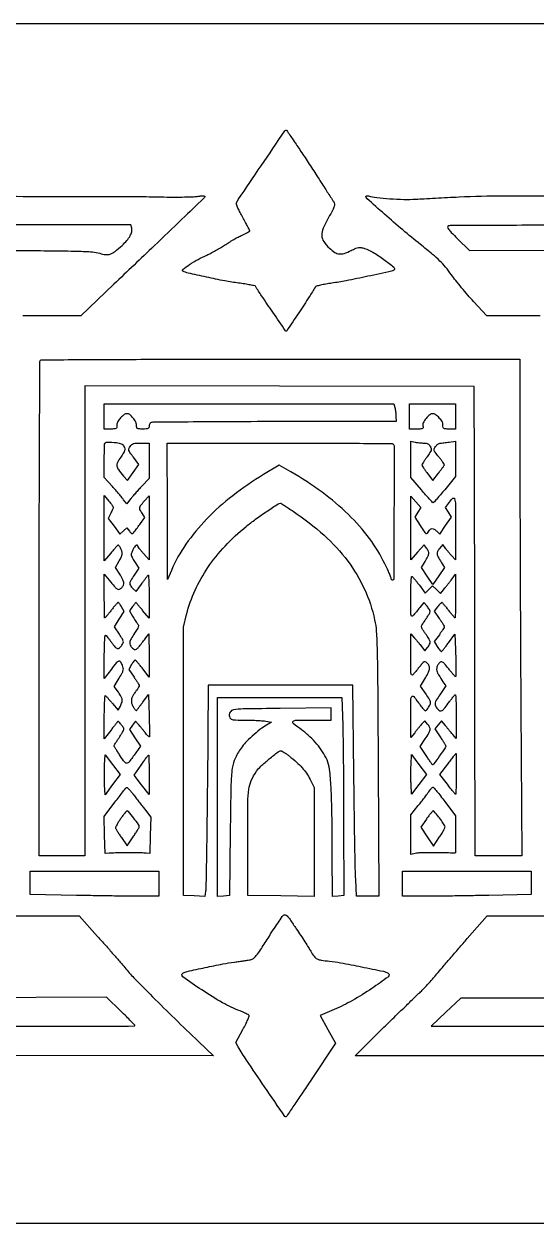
# Model space of a CAD drawing. Header units: millimetres. Extents: x 7 to 202, y 10 to 284.
# Drawn here: x 153.8 to 170.88, y 168 to 208 of the extents above; entities that cross this region are included whole.
import ezdxf

# ---------------------------------------------------------------- set-up
doc = ezdxf.new("R2010")
doc.units = ezdxf.units.MM
doc.layers.add('CUT', color=1, linetype='Continuous')
doc.layers.add('ENGRAVE', color=7, linetype='Continuous')

msp = doc.modelspace()

# ---------------------------------------------------------------- linework, layer by layer
at = {"layer": 'CUT'}
msp.add_lwpolyline([(127.5, 168), (197.5, 168), (197.5, 208), (127.5, 208)], close=True, dxfattribs=at)
at = {"layer": 'ENGRAVE', "extrusion": (0, 0, -1)}
for points in [[(-151.122, 174.56, -0.000277), (-154.455, 174.566, -0.000004), (-157.478, 174.573, -0.198289), (-157.497, 174.581, -0.405004), (-157.497, 174.596, -0.001449), (-157.368, 174.732, -0.006012), (-157.216, 174.888, -0.003605), (-157.032, 175.07), (-156.55, 175.54), (-151.842, 175.509, 0.000503)], [(-174.225, 201.293, -0.000497), (-170.96, 201.285, -0.000027), (-168.017, 201.274, -0.093565), (-167.948, 201.261, -0.367478), (-167.928, 201.224, -0.105302), (-167.957, 201.16, -0.033619), (-168.051, 201.048, -0.004816), (-168.261, 200.836), (-168.656, 200.443), (-171.283, 200.449, 0.001196)], [(-171.013, 198.267), (-169.236, 198.267), (-168.796, 198.741, 0.008346), (-168.606, 198.954, 0.005735), (-168.397, 199.201, 0.005783), (-168.201, 199.443, 0.011702), (-168.053, 199.64, -0.017976), (-167.861, 199.889, -0.026257), (-167.673, 200.092, -0.019271), (-167.426, 200.315, -0.005315), (-167.02, 200.647, 0.006651), (-166.434, 201.128, 0.005616), (-165.826, 201.653, 0.001272), (-165.241, 202.172, 0.211833), (-165.207, 202.248, 0.24094), (-165.213, 202.261, 0.111672), (-165.231, 202.268, 0.072944), (-165.257, 202.27, 0.041872), (-165.288, 202.264, -0.039688), (-165.565, 202.21, -0.011304), (-166.002, 202.17, -0.011816), (-166.469, 202.15, -0.018814), (-166.869, 202.157, 0.00065), (-167.143, 202.172, 0.000254), (-167.521, 202.192, 0.000252), (-167.93, 202.213, 0.000314), (-168.31, 202.232, 0.012196), (-169.799, 202.269, 0.000224), (-177.673, 202.27, 0.000227)], [(-150.851, 202.254, 0.000291), (-154.45, 202.249, 0.00015), (-157.503, 202.242, 0.004734), (-158.253, 202.233, -0.003898), (-158.675, 202.227, -0.004585), (-159.075, 202.228, -0.004042), (-159.413, 202.235, -0.028288), (-159.577, 202.249, 0.011205), (-159.691, 202.263, 0.029274), (-159.773, 202.266, 0.044139), (-159.825, 202.26, 0.464425), (-159.834, 202.244, 0.109852), (-159.796, 202.188, 0.000249), (-159.07, 201.487, 0.001349), (-158.144, 200.599, 0.000463), (-156.798, 199.317), (-155.692, 198.267), (-153.765, 198.267)], [(-152.735, 200.447, 0.00055), (-154.726, 200.436, 0.00507), (-155.589, 200.421, 0.00985), (-156.083, 200.398, 0.064976), (-156.325, 200.35, -0.054145), (-156.521, 200.307, -0.112632), (-156.676, 200.324, -0.082053), (-156.838, 200.413, -0.019545), (-157.072, 200.613, -0.026926), (-157.234, 200.78, -0.052502), (-157.341, 200.931, -0.069432), (-157.394, 201.067, -0.119872), (-157.393, 201.188), (-157.365, 201.3), (-147.064, 201.3)], [(-152.435, 178.247), (-154.035, 178.247), (-155.636, 178.247), (-156.257, 177.558, 0.002015), (-156.515, 177.269, 0.001847), (-156.779, 176.969, 0.001845), (-157.013, 176.7, 0.006065), (-157.164, 176.52, -0.020806), (-157.468, 176.18, -0.003423), (-158.086, 175.551, -0.003739), (-158.828, 174.818, -0.003205), (-159.619, 174.057), (-160.121, 173.58), (-148.279, 173.583)], [(-176.703, 173.581), (-164.843, 173.58), (-165.807, 174.529, 0.000895), (-166.192, 174.908, 0.001097), (-166.554, 175.26, 0.000911), (-166.859, 175.555, 0.007882), (-166.997, 175.684, -0.016931), (-167.108, 175.791, -0.005964), (-167.26, 175.952, -0.005913), (-167.423, 176.133, -0.006902), (-167.574, 176.309, 0.002913), (-167.753, 176.522, 0.000993), (-168.014, 176.829, 0.000988), (-168.305, 177.166, 0.001139), (-168.583, 177.487), (-169.243, 178.244), (-170.807, 178.244), (-172.37, 178.245)], [(-173.205, 175.5), (-168.371, 175.496), (-167.874, 175.03), (-167.377, 174.564), (-173.7, 174.562, 0.000142)]]:
    msp.add_lwpolyline(points, format="xyb", dxfattribs=at)
for points in [[(-163.317, 203.321, 0.000075), (-163.608, 202.873, 0.000109), (-163.863, 202.478, 0.000052), (-164.081, 202.142, 0.001993), (-164.13, 202.067, 0.110404), (-164.156, 201.993, 0.111534), (-164.149, 201.914, 0.044957), (-164.099, 201.798, 0.005015), (-163.958, 201.545, -0.02769), (-163.779, 201.185, -0.109249), (-163.733, 200.943, -0.142039), (-163.798, 200.74, -0.059725), (-163.988, 200.52, -0.041449), (-164.168, 200.382, -0.117869), (-164.316, 200.33, -0.10833), (-164.479, 200.348, -0.032039), (-164.713, 200.445, 0.012772), (-164.866, 200.516, 0.063638), (-164.958, 200.541, 0.081698), (-165.041, 200.54, 0.028936), (-165.159, 200.513, 0.063167), (-165.44, 200.388, 0.022909), (-165.803, 200.145, 0.01479), (-166.135, 199.885, 0.449274), (-166.138, 199.791, 0.137591), (-166.062, 199.751, 0.000801), (-165.272, 199.582, 0.003646), (-164.541, 199.433, 0.01293), (-164.069, 199.353, -0.008249), (-163.868, 199.321, -0.012318), (-163.693, 199.286, -0.007349), (-163.55, 199.251, -0.19606), (-163.519, 199.228, 0.008327), (-163.315, 198.901, 0.00199), (-162.964, 198.366, 0.000161), (-162.566, 197.765, 0.250936), (-162.545, 197.753, 0.247833), (-162.523, 197.765, 0.000142), (-162.1, 198.382, 0.00181), (-161.727, 198.929, 0.008573), (-161.52, 199.248, -0.203859), (-161.495, 199.265, -0.004208), (-161.345, 199.295, -0.009147), (-161.166, 199.326, -0.005941), (-160.959, 199.356, 0.014694), (-160.501, 199.429, 0.006032), (-159.885, 199.554, 0.003254), (-159.273, 199.69, 0.071301), (-159.102, 199.756, 0.538013), (-159.098, 199.813, 0.016722), (-159.322, 199.974, 0.022011), (-159.606, 200.147, 0.02229), (-159.903, 200.293, -0.016443), (-160.03, 200.353, -0.007941), (-160.189, 200.439, -0.007865), (-160.352, 200.534, -0.011192), (-160.493, 200.623, 0.009846), (-160.634, 200.713, 0.007074), (-160.794, 200.807, 0.007147), (-160.949, 200.893, 0.015278), (-161.072, 200.954, -0.006793), (-161.172, 201.001, -0.010744), (-161.257, 201.045, -0.004947), (-161.326, 201.084, -0.26911), (-161.333, 201.096, -0.12021), (-161.329, 201.113, -0.000922), (-161.264, 201.238, -0.003343), (-161.188, 201.38, -0.002132), (-161.098, 201.545, 0.007858), (-161.01, 201.712, 0.011782), (-160.938, 201.861, 0.006798), (-160.883, 201.986, 0.195876), (-160.883, 202.021, 0.054844), (-160.948, 202.144, 0.000293), (-161.711, 203.271, 0.000105), (-162.498, 204.431, 0.168089), (-162.537, 204.461, 0.330503), (-162.558, 204.453, 0.0006), (-162.78, 204.13, 0.003792), (-163.028, 203.761, 0.002298)], [(-170.34, 193.472, -0.000651), (-170.342, 191.843, -0.000275), (-170.349, 189.657, -0.000273), (-170.359, 187.323, -0.000356), (-170.371, 185.188), (-170.402, 180.253), (-169.624, 180.253), (-168.847, 180.253), (-168.84, 185.305, -0.000081), (-168.837, 187.443, -0.00007), (-168.833, 189.688, -0.00007), (-168.829, 191.725, -0.000204), (-168.826, 193.133), (-168.817, 195.91), (-162.322, 195.922), (-155.827, 195.934), (-155.827, 188.093), (-155.827, 180.253), (-155.068, 180.253), (-154.31, 180.253), (-154.31, 188.502, 0.000373), (-154.313, 192.128, 0.001036), (-154.322, 194.676, 0.000075), (-154.334, 196.739, 0.237107), (-154.357, 196.784, 0.158595), (-154.399, 196.798, 0.00003), (-156.73, 196.809, 0.000666), (-159.313, 196.817, 0.000403), (-162.372, 196.819), (-170.34, 196.82)], [(-166.169, 195.202, 0.020901), (-166.182, 195.142, 0.009971), (-166.193, 195.065, 0.009865), (-166.201, 194.983, 0.013832), (-166.205, 194.91), (-166.21, 194.743), (-162.157, 194.735, -0.000576), (-160.598, 194.73, -0.000938), (-159.275, 194.722, -0.0001), (-158.093, 194.712, -0.089706), (-158.039, 194.701, -0.110633), (-158.014, 194.685, -0.066207), (-157.993, 194.656, -0.061269), (-157.978, 194.62, -0.063694), (-157.973, 194.581, 0.098848), (-157.963, 194.532, 0.190415), (-157.936, 194.504, 0.092417), (-157.88, 194.49, 0.013854), (-157.763, 194.487, 0.012422), (-157.635, 194.49, 0.123107), (-157.584, 194.505, 0.212814), (-157.56, 194.54, 0.048138), (-157.553, 194.612, -0.123443), (-157.526, 194.721, -0.04528), (-157.438, 194.855, -0.04432), (-157.331, 194.967, -0.182318), (-157.245, 195, -0.1564), (-157.143, 194.967, -0.052541), (-157.025, 194.863, -0.052521), (-156.93, 194.734, -0.133373), (-156.9, 194.623, 0.039218), (-156.894, 194.542, 0.213091), (-156.87, 194.506, 0.132098), (-156.821, 194.49, 0.012213), (-156.69, 194.487), (-156.48, 194.487), (-156.48, 194.907), (-156.48, 195.327), (-161.309, 195.327), (-166.138, 195.327)], [(-168.193, 194.907), (-168.193, 194.487), (-167.983, 194.487, 0.012213), (-167.853, 194.49, 0.132098), (-167.803, 194.506, 0.213091), (-167.78, 194.542, 0.039218), (-167.773, 194.623, -0.13336), (-167.743, 194.734, -0.05238), (-167.648, 194.863, -0.052391), (-167.53, 194.967, -0.15671), (-167.429, 195, -0.182762), (-167.332, 194.963, -0.043987), (-167.212, 194.837, -0.043854), (-167.116, 194.692, -0.190342), (-167.104, 194.591, 0.070357), (-167.11, 194.532, 0.278743), (-167.092, 194.502, 0.106941), (-167.039, 194.489, 0.008024), (-166.892, 194.487), (-166.653, 194.487), (-166.653, 194.907), (-166.653, 195.327), (-167.423, 195.327), (-168.193, 195.327)], [(-156.882, 194.033, 0.028373), (-156.978, 194.019, 0.068503), (-157.045, 193.995, 0.085063), (-157.095, 193.957, 0.065513), (-157.134, 193.902, 0.069554), (-157.161, 193.83, 0.128266), (-157.158, 193.768, 0.068753), (-157.122, 193.691, 0.009882), (-157.026, 193.547, -0.031645), (-156.917, 193.369, -0.161416), (-156.898, 193.256, -0.122138), (-156.948, 193.137, -0.014969), (-157.125, 192.915), (-157.25, 192.767), (-157.443, 193.037), (-157.636, 193.306), (-157.451, 193.549, 0.007659), (-157.336, 193.703, 0.080633), (-157.302, 193.773, 0.163711), (-157.303, 193.831, 0.057555), (-157.341, 193.906, 0.06268), (-157.393, 193.967, 0.107344), (-157.45, 194, 0.065809), (-157.536, 194.016, 0.012443), (-157.694, 194.02), (-157.973, 194.02), (-157.973, 193.429), (-157.973, 192.838), (-157.727, 192.578, -0.00494), (-157.624, 192.466, -0.004194), (-157.517, 192.346, -0.004229), (-157.421, 192.235, -0.011861), (-157.356, 192.155), (-157.232, 191.994), (-157.124, 192.131, -0.008266), (-157.066, 192.203, -0.002194), (-156.97, 192.317, -0.002225), (-156.859, 192.445, -0.002288), (-156.748, 192.571), (-156.48, 192.873), (-156.48, 193.47, 0.003227), (-156.483, 193.932, 0.152893), (-156.512, 194.019, 0.255681), (-156.583, 194.054, 0.010246)], [(-166.109, 193.989, 0.199578), (-166.147, 193.896, 0.000216), (-166.14, 191.698, 0.000153), (-166.132, 189.485, 0.413031), (-166.093, 189.447, 0.119634), (-166.076, 189.451, 0.100681), (-166.06, 189.463, 0.092069), (-166.05, 189.481, 0.081658), (-166.047, 189.503, -0.09775), (-166.039, 189.54, -0.004044), (-165.986, 189.668, -0.006887), (-165.919, 189.818, -0.004821), (-165.839, 189.985, -0.047456), (-165.323, 190.832, -0.038419), (-164.621, 191.634, -0.035356), (-163.743, 192.379, -0.027915), (-162.698, 193.06), (-162.313, 193.282), (-161.788, 192.967, -0.030041), (-160.761, 192.264, -0.036053), (-159.89, 191.481, -0.038931), (-159.2, 190.642, -0.050419), (-158.715, 189.773), (-158.583, 189.47), (-158.582, 191.745), (-158.58, 194.02), (-162.329, 194.02, 0.000777), (-163.769, 194.018, 0.00128), (-164.986, 194.011, 0.000094), (-166.078, 194.002, 0.196677)], [(-168.193, 193.49), (-168.193, 192.901), (-167.832, 192.461, 0.00428), (-167.691, 192.293, 0.006911), (-167.568, 192.153, 0.002089), (-167.46, 192.034, 0.279886), (-167.442, 192.029, 0.142696), (-167.424, 192.04, 0.001298), (-167.318, 192.157, 0.004294), (-167.196, 192.294, 0.002745), (-167.057, 192.454), (-166.7, 192.872), (-166.7, 193.475), (-166.7, 194.078), (-166.846, 194.049, -0.015584), (-166.912, 194.038, -0.009166), (-166.993, 194.029, -0.009164), (-167.073, 194.022, -0.015438), (-167.141, 194.02, 0.04151), (-167.215, 194.014, 0.082453), (-167.271, 193.995, 0.089651), (-167.315, 193.96, 0.056746), (-167.352, 193.906, 0.06751), (-167.378, 193.835, 0.132658), (-167.376, 193.774, 0.071816), (-167.34, 193.7, 0.010168), (-167.243, 193.562, -0.007994), (-167.178, 193.47, -0.011224), (-167.123, 193.386, -0.007679), (-167.08, 193.315, -0.132172), (-167.073, 193.289, -0.13576), (-167.081, 193.263, -0.007351), (-167.126, 193.19, -0.011023), (-167.184, 193.103, -0.007788), (-167.253, 193.009), (-167.432, 192.77), (-167.626, 193.018, -0.005143), (-167.7, 193.115, -0.007721), (-167.763, 193.202, -0.00373), (-167.814, 193.276, -0.150286), (-167.82, 193.295, -0.150714), (-167.814, 193.313, -0.004078), (-167.765, 193.384, -0.008122), (-167.705, 193.466, -0.005435), (-167.634, 193.558, 0.007158), (-167.516, 193.711, 0.086857), (-167.483, 193.777, 0.179671), (-167.486, 193.832, 0.052853), (-167.529, 193.905, 0.03936), (-167.565, 193.948, 0.039631), (-167.608, 193.985, 0.04266), (-167.651, 194.01, 0.109521), (-167.685, 194.019, -0.018056), (-167.727, 194.021, -0.003661), (-167.802, 194.028, -0.003857), (-167.888, 194.038, -0.003604), (-167.977, 194.05), (-168.193, 194.079)], [(-157.972, 191.193), (-157.971, 190.123), (-157.787, 190.333, 0.007339), (-157.716, 190.416, 0.01059), (-157.656, 190.492, 0.006601), (-157.609, 190.557, 0.146356), (-157.601, 190.578, -0.299718), (-157.579, 190.609, -0.254727), (-157.539, 190.604, -0.084306), (-157.482, 190.544, -0.039506), (-157.428, 190.452, -0.027385), (-157.385, 190.347, -0.123334), (-157.379, 190.282, -0.08891), (-157.404, 190.211, -0.010497), (-157.488, 190.067), (-157.626, 189.843), (-157.473, 189.616, -0.014701), (-157.36, 189.438, -0.11033), (-157.329, 189.343, -0.177196), (-157.35, 189.266, -0.052455), (-157.431, 189.172), (-157.542, 189.068), (-157.719, 189.316, 0.001675), (-157.79, 189.414, 0.002141), (-157.855, 189.504, 0.001656), (-157.911, 189.579, 0.018145), (-157.935, 189.608, 0.666089), (-157.95, 189.603, 0.004927), (-157.962, 189.422, 0.008977), (-157.971, 189.194, 0.004907), (-157.973, 188.914), (-157.973, 188.176), (-157.758, 188.438, -0.001883), (-157.674, 188.538, -0.003063), (-157.603, 188.623, -0.000489), (-157.539, 188.697, -0.218453), (-157.533, 188.7, -0.225291), (-157.528, 188.697, -0.001888), (-157.497, 188.66, -0.006178), (-157.462, 188.615, -0.003882), (-157.422, 188.562), (-157.321, 188.424), (-157.422, 188.247, -0.007938), (-157.465, 188.174, -0.007246), (-157.512, 188.099, -0.007267), (-157.556, 188.034, -0.023291), (-157.588, 187.992, 0.110665), (-157.615, 187.94, 0.142698), (-157.614, 187.887, 0.06482), (-157.58, 187.812, 0.009279), (-157.487, 187.672, -0.02061), (-157.37, 187.486, -0.095468), (-157.329, 187.367, -0.156912), (-157.346, 187.272, -0.088243), (-157.418, 187.179, -0.091801), (-157.491, 187.134, -0.255095), (-157.549, 187.142, -0.06621), (-157.623, 187.212, -0.002979), (-157.843, 187.489), (-157.969, 187.65), (-157.971, 186.933), (-157.973, 186.215), (-157.761, 186.489, -0.005588), (-157.677, 186.595, -0.008121), (-157.6, 186.687, -0.004595), (-157.534, 186.762, -0.124934), (-157.512, 186.776, -0.281523), (-157.493, 186.772, -0.030336), (-157.461, 186.738, -0.030182), (-157.425, 186.689, -0.019539), (-157.389, 186.628), (-157.302, 186.467), (-157.475, 186.207, 0.004056), (-157.54, 186.106, 0.006137), (-157.596, 186.017, 0.00265), (-157.642, 185.94, 0.134491), (-157.647, 185.924, 0.139537), (-157.642, 185.908, 0.004349), (-157.605, 185.849, 0.00819), (-157.559, 185.781, 0.005547), (-157.505, 185.704, -0.02173), (-157.439, 185.604, -0.048891), (-157.4, 185.521, -0.062065), (-157.383, 185.447, -0.063328), (-157.386, 185.371, -0.066174), (-157.414, 185.274, -0.045973), (-157.47, 185.174, -0.054665), (-157.53, 185.106, -0.449502), (-157.566, 185.109, 0.002411), (-157.577, 185.124, 0.000053), (-157.631, 185.197, 0.000121), (-157.694, 185.281, 0.000082), (-157.766, 185.378), (-157.95, 185.626), (-157.973, 184.935, 0.00201), (-157.981, 184.668, 0.0032), (-157.986, 184.44, 0.00072), (-157.988, 184.24, 0.146761), (-157.983, 184.221, 0.457366), (-157.971, 184.22, 0.016081), (-157.936, 184.253, 0.019948), (-157.892, 184.3, 0.011332), (-157.843, 184.361, -0.002803), (-157.787, 184.43, -0.002054), (-157.725, 184.507, -0.002075), (-157.666, 184.58, -0.004601), (-157.62, 184.634), (-157.523, 184.747), (-157.422, 184.606), (-157.322, 184.465), (-157.503, 184.184), (-157.684, 183.904), (-157.526, 183.681, 0.00617), (-157.312, 183.388, 0.189718), (-157.237, 183.341, 0.283169), (-157.165, 183.369, 0.013558), (-157.009, 183.588, 0.003809), (-156.932, 183.706, 0.005803), (-156.866, 183.81, 0.002364), (-156.812, 183.899, 0.136587), (-156.807, 183.917, 0.133692), (-156.812, 183.935, 0.003446), (-156.855, 184.007, 0.007075), (-156.907, 184.091, 0.004745), (-156.97, 184.186, -0.008789), (-157.032, 184.283, -0.012102), (-157.085, 184.371, -0.008831), (-157.125, 184.447, -0.127335), (-157.132, 184.476, -0.143618), (-157.113, 184.533, -0.019935), (-157.038, 184.633, -0.015447), (-156.956, 184.728, -0.42981), (-156.927, 184.728, -0.025992), (-156.914, 184.714, -0.000461), (-156.851, 184.634, -0.001156), (-156.778, 184.541, -0.000771), (-156.694, 184.434), (-156.48, 184.157), (-156.48, 184.898, 0.00469), (-156.483, 185.193, 0.010189), (-156.492, 185.419, 0.00679), (-156.504, 185.588, 0.648931), (-156.522, 185.594, 0.008533), (-156.547, 185.566, 0.000867), (-156.607, 185.498, 0.001085), (-156.677, 185.416, 0.000865), (-156.753, 185.327), (-156.943, 185.105), (-157.015, 185.243, -0.037136), (-157.07, 185.372, -0.119016), (-157.078, 185.463, -0.09929), (-157.044, 185.558, -0.021501), (-156.948, 185.705), (-156.809, 185.897), (-156.977, 186.178, -0.009065), (-157.074, 186.349, -0.06189), (-157.109, 186.439, -0.107859), (-157.112, 186.512, -0.054221), (-157.086, 186.601, -0.046134), (-157.021, 186.725, -0.341365), (-156.962, 186.746, -0.142154), (-156.886, 186.694, -0.008959), (-156.716, 186.478), (-156.48, 186.166), (-156.48, 186.899, 0.004524), (-156.483, 187.207, 0.01141), (-156.492, 187.43, 0.007666), (-156.505, 187.594, 0.556072), (-156.525, 187.604, 0.07456), (-156.55, 187.583, 0.007556), (-156.601, 187.524, 0.009326), (-156.659, 187.45, 0.007302), (-156.72, 187.368, -0.024355), (-156.836, 187.221, -0.150161), (-156.917, 187.171, -0.2459), (-156.99, 187.188, -0.07029), (-157.068, 187.278, -0.051333), (-157.108, 187.355, -0.15338), (-157.112, 187.413, -0.080298), (-157.082, 187.485, -0.007934), (-156.981, 187.642), (-156.818, 187.889), (-156.978, 188.147), (-157.138, 188.405), (-157.054, 188.552, -0.013944), (-157.02, 188.609, -0.020215), (-156.986, 188.656, -0.016416), (-156.956, 188.693, -0.213385), (-156.941, 188.7, -0.211771), (-156.923, 188.692, -0.005163), (-156.862, 188.625, -0.010342), (-156.791, 188.542, -0.006743), (-156.713, 188.443, 0.004034), (-156.636, 188.345, 0.006395), (-156.568, 188.262, 0.002051), (-156.509, 188.192, 0.219361), (-156.498, 188.187, 0.406462), (-156.49, 188.194, 0.000577), (-156.485, 188.401, 0.003786), (-156.481, 188.636, 0.002271), (-156.48, 188.915), (-156.48, 189.644), (-156.696, 189.382, -0.007596), (-156.853, 189.197, -0.093702), (-156.926, 189.14, -0.241557), (-156.986, 189.14, -0.07898), (-157.06, 189.193, -0.101787), (-157.115, 189.277, -0.131772), (-157.126, 189.367, -0.082869), (-157.089, 189.482, -0.022512), (-156.994, 189.648), (-156.854, 189.868), (-156.98, 190.093, -0.012992), (-157.05, 190.227, -0.071993), (-157.075, 190.305, -0.101814), (-157.073, 190.374, -0.039172), (-157.043, 190.465, -0.019001), (-157.017, 190.522, -0.027341), (-156.99, 190.57, -0.026126), (-156.964, 190.605, -0.225795), (-156.947, 190.613, -0.197974), (-156.925, 190.605, -0.006273), (-156.858, 190.536, -0.011296), (-156.781, 190.452, -0.007493), (-156.696, 190.351), (-156.48, 190.089), (-156.48, 191.179), (-156.48, 192.268), (-156.632, 192.084, 0.008507), (-156.745, 191.941, 0.127437), (-156.77, 191.883, 0.1435), (-156.762, 191.823, 0.01171), (-156.692, 191.677), (-156.605, 191.505), (-156.804, 191.242), (-157.002, 190.979), (-157.118, 191.087), (-157.233, 191.195), (-157.321, 191.079, -0.043042), (-157.386, 191.007, -0.355847), (-157.428, 191.004, -0.079558), (-157.478, 191.053, -0.00159), (-157.689, 191.34), (-157.828, 191.531), (-157.737, 191.68, 0.021373), (-157.669, 191.804, 0.162843), (-157.66, 191.87, 0.124738), (-157.69, 191.935, 0.010539), (-157.812, 192.079), (-157.973, 192.262)], [(-162.781, 191.743, 0.035225), (-163.81, 190.943, 0.049216), (-164.597, 190.085, 0.053434), (-165.153, 189.149, 0.054302), (-165.495, 188.123, 0.03686), (-165.55, 187.733, 0.010233), (-165.577, 187.115, 0.00425), (-165.595, 186.021, 0.000388), (-165.613, 183.298), (-165.639, 178.9), (-165.267, 178.9), (-164.894, 178.9), (-164.864, 179.465, 0.008317), (-164.851, 179.827, 0.00075), (-164.833, 180.734, 0.000974), (-164.817, 181.815, 0.000761), (-164.802, 182.989), (-164.771, 185.947), (-162.36, 185.947), (-159.948, 185.947), (-159.916, 182.598, 0.000736), (-159.902, 181.302, 0.001135), (-159.885, 180.182, 0.000347), (-159.868, 179.209, 0.034772), (-159.856, 179.073), (-159.827, 178.896), (-159.472, 178.91), (-159.117, 178.923), (-159.117, 183.403), (-159.117, 187.883), (-159.223, 188.303, 0.044734), (-159.507, 189.109, 0.041783), (-159.936, 189.872, 0.039947), (-160.505, 190.583, 0.03406), (-161.21, 191.237, 0.013294), (-161.524, 191.477, 0.008458), (-161.901, 191.741, 0.003149), (-162.277, 191.991, 0.168784), (-162.359, 192.011, 0.118889), (-162.376, 192.005, 0.001076), (-162.493, 191.931, 0.003606), (-162.627, 191.845, 0.002313)], [(-168.192, 191.191), (-168.191, 190.123), (-168.062, 190.265, 0.007281), (-168.006, 190.327, 0.005283), (-167.947, 190.398, 0.005338), (-167.891, 190.467, 0.011619), (-167.851, 190.521), (-167.768, 190.637), (-167.658, 190.501, -0.053696), (-167.592, 190.399, -0.149107), (-167.578, 190.316, -0.097843), (-167.611, 190.218, -0.015946), (-167.716, 190.045), (-167.828, 189.873), (-167.634, 189.588), (-167.44, 189.302), (-167.251, 189.583), (-167.063, 189.864), (-167.185, 190.072, -0.017698), (-167.272, 190.233, -0.090383), (-167.299, 190.33, -0.12765), (-167.286, 190.414, -0.050521), (-167.229, 190.517), (-167.151, 190.628), (-166.927, 190.376), (-166.703, 190.123), (-166.701, 191.185), (-166.7, 192.247), (-166.868, 192.061), (-167.036, 191.875), (-166.933, 191.71), (-166.831, 191.545), (-167.011, 191.266, -0.007268), (-167.144, 191.066, -0.10248), (-167.205, 191.007, -0.34043), (-167.254, 191.011, -0.082133), (-167.307, 191.08, 0.078027), (-167.357, 191.146, 0.196985), (-167.412, 191.168, 0.14779), (-167.479, 191.148, 0.039325), (-167.566, 191.077), (-167.668, 190.981), (-167.863, 191.267), (-168.058, 191.552), (-167.959, 191.712), (-167.86, 191.872), (-167.954, 192.005, 0.042881), (-168.099, 192.176, 0.568432), (-168.164, 192.159, 0.069512), (-168.19, 191.981, 0.001885)], [(-168.193, 188.918, 0.002261), (-168.192, 188.638, 0.00377), (-168.188, 188.402, 0.000572), (-168.183, 188.194, 0.406498), (-168.176, 188.187, 0.219361), (-168.165, 188.192, 0.002051), (-168.105, 188.262, 0.006395), (-168.037, 188.345, 0.004034), (-167.96, 188.443, -0.007149), (-167.882, 188.542, -0.011049), (-167.812, 188.624, -0.005583), (-167.75, 188.691, -0.230555), (-167.733, 188.697, -0.166356), (-167.716, 188.69, -0.011847), (-167.679, 188.654, -0.015659), (-167.637, 188.609, -0.011135), (-167.592, 188.555), (-167.482, 188.414), (-167.651, 188.169, 0.005576), (-167.716, 188.072, 0.008179), (-167.77, 187.986, 0.004465), (-167.814, 187.912, 0.133343), (-167.82, 187.892, 0.137012), (-167.814, 187.871, 0.004906), (-167.771, 187.801, 0.008715), (-167.717, 187.719, 0.005962), (-167.653, 187.627), (-167.485, 187.394), (-167.586, 187.23, -0.013214), (-167.627, 187.168, -0.019394), (-167.667, 187.115, -0.015195), (-167.702, 187.075, -0.220893), (-167.719, 187.068, -0.206946), (-167.737, 187.077, -0.004738), (-167.803, 187.154, -0.009801), (-167.877, 187.248, -0.006386), (-167.96, 187.359), (-168.17, 187.649), (-168.181, 187.416, 0.004156), (-168.197, 186.994, 0.005199), (-168.205, 186.603, 0.00094), (-168.208, 186.242, 0.417243), (-168.193, 186.227, 0.21164), (-168.178, 186.233, 0.003514), (-168.117, 186.302, 0.008399), (-168.047, 186.385, 0.005399), (-167.968, 186.483, -0.010145), (-167.815, 186.671, -0.127531), (-167.741, 186.723, -0.287439), (-167.679, 186.711, -0.057804), (-167.604, 186.62, -0.102467), (-167.564, 186.521, -0.115689), (-167.571, 186.418, -0.062073), (-167.63, 186.283, -0.012172), (-167.771, 186.059), (-167.867, 185.915), (-167.671, 185.624, -0.006465), (-167.549, 185.437, -0.071302), (-167.513, 185.355, -0.150015), (-167.514, 185.291, -0.057319), (-167.551, 185.208, -0.071048), (-167.637, 185.104, -0.27098), (-167.716, 185.087, -0.142617), (-167.807, 185.149, -0.018655), (-167.951, 185.339, 0.007402), (-168.03, 185.446, 0.011323), (-168.101, 185.537, 0.006004), (-168.164, 185.611, 0.217763), (-168.183, 185.62, 0.39843), (-168.197, 185.607, 0.00206), (-168.207, 185.407, 0.007178), (-168.214, 185.172, 0.004309), (-168.217, 184.894), (-168.217, 184.168), (-168.1, 184.3, 0.004654), (-168.046, 184.363, 0.00242), (-167.98, 184.442, 0.002405), (-167.913, 184.523, 0.003664), (-167.856, 184.595), (-167.728, 184.757), (-167.614, 184.62), (-167.501, 184.484), (-167.684, 184.215, 0.006398), (-167.754, 184.108, 0.009195), (-167.813, 184.013, 0.005587), (-167.86, 183.931, 0.128661), (-167.867, 183.905, 0.152544), (-167.851, 183.856, 0.001847), (-167.659, 183.581, 0.001321), (-167.462, 183.302, 0.242761), (-167.432, 183.287, 0.242139), (-167.423, 183.291, 0.001112), (-167.363, 183.376, 0.00481), (-167.294, 183.474, 0.002979), (-167.216, 183.591), (-167.015, 183.895), (-167.184, 184.15, -0.014604), (-167.305, 184.344, -0.094157), (-167.343, 184.452, -0.154319), (-167.329, 184.541, -0.060535), (-167.26, 184.646), (-167.167, 184.757), (-167.062, 184.638, -0.00559), (-167.013, 184.581, -0.002671), (-166.95, 184.506, -0.002648), (-166.886, 184.428, -0.003769), (-166.831, 184.358), (-166.704, 184.197), (-166.702, 184.914, 0.002764), (-166.704, 185.472, 0.174897), (-166.737, 185.563, 0.473797), (-166.798, 185.562, 0.00948), (-167.012, 185.281, -0.006473), (-167.12, 185.139, -0.090144), (-167.167, 185.096, -0.286205), (-167.205, 185.096, -0.091768), (-167.248, 185.136, -0.030085), (-167.34, 185.275, -0.150746), (-167.36, 185.365, -0.118515), (-167.328, 185.461, -0.015561), (-167.209, 185.644), (-167.021, 185.912), (-167.19, 186.186, -0.024858), (-167.294, 186.375, -0.094552), (-167.329, 186.504, -0.146249), (-167.307, 186.606, -0.093696), (-167.23, 186.699, -0.111512), (-167.184, 186.722, -0.190621), (-167.143, 186.717, -0.085467), (-167.093, 186.677, -0.012295), (-167.01, 186.578, 0.004639), (-166.776, 186.291, 0.460514), (-166.729, 186.291, 0.180762), (-166.705, 186.355, 0.001391), (-166.703, 186.927), (-166.703, 187.65), (-166.83, 187.51, 0.006848), (-166.886, 187.446, 0.004263), (-166.95, 187.37, 0.004277), (-167.012, 187.294, 0.007729), (-167.062, 187.23), (-167.167, 187.09), (-167.26, 187.2, -0.059034), (-167.33, 187.305, -0.155431), (-167.344, 187.394, -0.105991), (-167.305, 187.495, -0.019938), (-167.191, 187.659, 0.019606), (-167.131, 187.744, 0.028057), (-167.085, 187.824, 0.027209), (-167.056, 187.892, 0.223091), (-167.059, 187.924, 0.01218), (-167.078, 187.955, 0.001694), (-167.119, 188.019, 0.001938), (-167.168, 188.093, 0.001643), (-167.221, 188.172, -0.012383), (-167.32, 188.325, -0.123752), (-167.342, 188.398, -0.161075), (-167.324, 188.464, -0.025019), (-167.243, 188.574), (-167.135, 188.706), (-166.999, 188.533, 0.004638), (-166.772, 188.251, 0.465146), (-166.727, 188.25, 0.178535), (-166.703, 188.314, 0.00136), (-166.701, 188.878, 0.00429), (-166.703, 189.192, 0.01308), (-166.712, 189.406, 0.01149), (-166.726, 189.552, 0.549679), (-166.748, 189.563, 0.075529), (-166.775, 189.539, 0.005912), (-166.837, 189.466, 0.007949), (-166.91, 189.376, 0.005994), (-166.986, 189.275), (-167.177, 189.016), (-167.299, 189.137), (-167.42, 189.259), (-167.553, 189.131), (-167.687, 189.003), (-167.789, 189.125, -0.005703), (-167.838, 189.185, -0.002237), (-167.905, 189.27, -0.002214), (-167.976, 189.362, -0.002759), (-168.042, 189.448), (-168.193, 189.65)], [(-164.43, 184.605, 0.004756), (-164.442, 184.1, 0.001113), (-164.452, 183.255, 0.001147), (-164.459, 182.282, 0.001127), (-164.462, 181.303), (-164.464, 178.923), (-164.275, 178.909), (-164.087, 178.895), (-164.083, 180.262, -0.002972), (-164.072, 181.642, -0.010262), (-164.041, 182.535, -0.013539), (-163.991, 183.139, -0.078195), (-163.907, 183.448, -0.037292), (-163.76, 183.72, -0.032798), (-163.568, 183.979, -0.031138), (-163.334, 184.224, -0.026618), (-163.059, 184.452, 0.012517), (-162.782, 184.668, 0.476474), (-162.782, 184.737, 0.166652), (-162.888, 184.775, 0.003316), (-163.468, 184.779), (-164.04, 184.78), (-164.04, 184.986), (-164.04, 185.191), (-162.348, 185.168, -0.001258), (-161.109, 185.148, -0.035572), (-160.789, 185.119, -0.224903), (-160.674, 185.04, -0.195128), (-160.653, 184.893, -0.120187), (-160.688, 184.828, -0.159131), (-160.745, 184.795, -0.049088), (-160.859, 184.781, -0.003411), (-161.183, 184.777, 0.005975), (-161.388, 184.774, 0.006168), (-161.591, 184.765, 0.00598), (-161.767, 184.754, 0.026138), (-161.87, 184.74), (-162.057, 184.706), (-161.94, 184.643, -0.039041), (-161.734, 184.51, -0.016226), (-161.477, 184.301, -0.016221), (-161.234, 184.075, -0.039254), (-161.074, 183.89, -0.046501), (-160.851, 183.518, -0.07756), (-160.746, 183.17, -0.029732), (-160.704, 182.624, -0.001963), (-160.68, 181.047), (-160.657, 178.923), (-160.458, 178.909), (-160.26, 178.895), (-160.26, 182.211), (-160.26, 185.527), (-162.329, 185.527), (-164.399, 185.527)], [(-156.753, 183.291), (-157.004, 182.962), (-156.753, 182.624), (-156.503, 182.286), (-156.49, 182.623, 0.006372), (-156.485, 182.776, 0.003799), (-156.484, 182.958, 0.003802), (-156.485, 183.14, 0.006568), (-156.49, 183.29), (-156.503, 183.621)], [(-157.973, 182.952), (-157.973, 182.291), (-157.722, 182.614), (-157.47, 182.937), (-157.704, 183.275, 0.003275), (-157.795, 183.405, 0.005264), (-157.875, 183.514, 0.001347), (-157.945, 183.608, 0.235828), (-157.956, 183.613, 0.405677), (-157.963, 183.606, 0.000689), (-157.968, 183.419, 0.004138), (-157.972, 183.206, 0.002482)], [(-162.64, 183.584, 0.015612), (-162.89, 183.376, 0.028629), (-163.078, 183.189, 0.033293), (-163.223, 183.004, 0.033552), (-163.342, 182.801), (-163.48, 182.525), (-163.48, 180.712), (-163.48, 178.898), (-162.372, 178.911), (-161.263, 178.923), (-161.263, 180.72, 0.001873), (-161.268, 182.024, 0.029039), (-161.298, 182.471, 0.075915), (-161.379, 182.758, 0.044464), (-161.555, 183.07, 0.055085), (-161.702, 183.239, 0.013483), (-161.98, 183.483, 0.008064), (-162.274, 183.718, 0.178061), (-162.376, 183.751, 0.118549), (-162.408, 183.742, 0.011628), (-162.476, 183.701, 0.014189), (-162.556, 183.647, 0.010782)], [(-166.973, 183.297), (-167.222, 182.96), (-166.973, 182.632), (-166.723, 182.305), (-166.71, 182.632, 0.006637), (-166.705, 182.782, 0.003818), (-166.704, 182.963, 0.003813), (-166.705, 183.144, 0.006358), (-166.71, 183.297), (-166.723, 183.634)], [(-168.217, 182.983, 0.003232), (-168.215, 182.724, 0.005405), (-168.21, 182.506, 0.001175), (-168.203, 182.317, 0.421661), (-168.193, 182.308, 0.204022), (-168.179, 182.316, 0.0021), (-168.104, 182.405, 0.006322), (-168.018, 182.511, 0.004012), (-167.921, 182.637), (-167.671, 182.964), (-167.934, 183.312, 0.001808), (-168.035, 183.445, 0.00295), (-168.122, 183.558, 0.000439), (-168.199, 183.657, 0.229363), (-168.206, 183.66, 0.410234), (-168.21, 183.656, 0.00024), (-168.214, 183.461, 0.002438), (-168.216, 183.243, 0.001462)], [(-157.465, 182.276, 0.000081), (-157.556, 182.156, 0.000053), (-157.662, 182.018, 0.000053), (-157.765, 181.884, 0.000102), (-157.848, 181.776), (-158.026, 181.543), (-158.011, 180.933), (-157.997, 180.323), (-157.88, 180.336, -0.024906), (-157.712, 180.346, -0.002129), (-157.28, 180.347, -0.002533), (-156.852, 180.344, -0.017611), (-156.643, 180.335), (-156.503, 180.323), (-156.49, 180.94), (-156.477, 181.556), (-156.834, 182.036, 0.003084), (-156.973, 182.221, 0.004759), (-157.096, 182.379, 0.001672), (-157.204, 182.514, 0.132345), (-157.225, 182.53, 0.294219), (-157.246, 182.526, 0.00956), (-157.31, 182.461, 0.015557), (-157.384, 182.377, 0.009842)], [(-167.835, 182.063), (-168.193, 181.587), (-168.193, 180.99, 0.000299), (-168.193, 180.759, 0.000457), (-168.193, 180.558, 0.000152), (-168.192, 180.385, 0.012727), (-168.191, 180.358, 0.262956), (-168.183, 180.346, 0.067316), (-168.16, 180.337, 0.050822), (-168.126, 180.333, 0.03207), (-168.086, 180.335, -0.02386), (-167.837, 180.351, -0.005892), (-167.426, 180.353, -0.004404), (-167.014, 180.347, -0.049725), (-166.852, 180.327), (-166.7, 180.293), (-166.7, 180.952), (-166.7, 181.612), (-166.949, 181.924, -0.002793), (-167.052, 182.055, -0.002633), (-167.155, 182.189, -0.002617), (-167.245, 182.31, -0.009152), (-167.302, 182.388, 0.014592), (-167.344, 182.446, 0.020538), (-167.386, 182.495, 0.017334), (-167.422, 182.532, 0.191703), (-167.441, 182.54, 0.221276), (-167.463, 182.53, 0.002387), (-167.571, 182.4, 0.006942), (-167.695, 182.246, 0.004394)], [(-157.028, 181.493, -0.009117), (-156.961, 181.393, -0.012375), (-156.905, 181.3, -0.009348), (-156.861, 181.221, -0.12145), (-156.853, 181.188, -0.125991), (-156.862, 181.156, -0.008274), (-156.911, 181.07, -0.011581), (-156.974, 180.969, -0.00837), (-157.048, 180.859), (-157.243, 180.582), (-157.445, 180.883, -0.006291), (-157.522, 181.001, -0.009047), (-157.587, 181.108, -0.005461), (-157.639, 181.199, -0.12761), (-157.647, 181.228, -0.16285), (-157.625, 181.293, -0.005678), (-157.459, 181.509, -0.004588), (-157.285, 181.724, -0.228954), (-157.237, 181.746, -0.211546), (-157.218, 181.737, -0.007426), (-157.162, 181.672, -0.01265), (-157.098, 181.59, -0.008381)], [(-167.222, 181.474), (-167.031, 181.202), (-167.243, 180.886), (-167.455, 180.57), (-167.663, 180.88, -0.014121), (-167.742, 181.005, -0.022238), (-167.801, 181.117, -0.019527), (-167.841, 181.208, -0.22572), (-167.838, 181.246, -0.024795), (-167.752, 181.381, -0.010081), (-167.622, 181.555, -0.003624), (-167.484, 181.73, -0.227875), (-167.449, 181.747, -0.215007), (-167.429, 181.737, -0.007225), (-167.368, 181.667, -0.012509), (-167.298, 181.579, -0.008257)], [(-158.3, 179.32), (-158.3, 178.9), (-157.701, 178.9, 0.002915), (-157.373, 178.902, 0.000681), (-156.823, 178.909, 0.000702), (-156.191, 178.919, 0.000689), (-155.554, 178.931), (-154.007, 178.962), (-154.007, 179.351), (-154.007, 179.74), (-156.153, 179.74), (-158.3, 179.74)], [(-170.713, 179.351), (-170.713, 178.962), (-169.306, 178.931, 0.001001), (-168.713, 178.919, 0.000885), (-168.095, 178.909, 0.000888), (-167.537, 178.902, 0.002705), (-167.159, 178.9), (-166.42, 178.9), (-166.42, 179.32), (-166.42, 179.74), (-168.567, 179.74), (-170.713, 179.74)], [(-162.883, 177.815, 0.002469), (-163.027, 177.598, 0.002465), (-163.169, 177.379, 0.002411), (-163.291, 177.186, 0.009735), (-163.362, 177.067, -0.030645), (-163.474, 176.897, -0.110672), (-163.573, 176.813, -0.08553), (-163.711, 176.768, -0.014009), (-163.991, 176.735, 0.023962), (-164.36, 176.684, 0.00409), (-165.057, 176.548, 0.002038), (-165.786, 176.397, 0.075439), (-165.944, 176.337, 0.542031), (-165.952, 176.217, 0.012709), (-165.4, 175.823, 0.019914), (-164.754, 175.424, 0.027639), (-164.144, 175.122), (-163.68, 174.924), (-163.936, 174.46), (-164.192, 173.996), (-163.383, 172.782, 0.00113), (-163.071, 172.315, 0.001812), (-162.802, 171.918, 0.000317), (-162.563, 171.568, 0.104598), (-162.539, 171.545, 0.4006), (-162.502, 171.553, 0.000236), (-161.823, 172.547, 0.002358), (-161.224, 173.432, 0.015671), (-160.942, 173.883), (-160.861, 174.023), (-161.103, 174.458, -0.009875), (-161.195, 174.632, -0.016881), (-161.264, 174.78, -0.011542), (-161.312, 174.901, -0.296416), (-161.304, 174.933, -0.075966), (-161.275, 174.954, -0.007757), (-161.2, 174.991, -0.009546), (-161.108, 175.032, -0.007478), (-161.007, 175.073, 0.036049), (-160.425, 175.349, 0.017995), (-159.731, 175.775, 0.010249), (-159.096, 176.216, 0.55063), (-159.104, 176.338, 0.070051), (-159.244, 176.391, 0.002186), (-159.845, 176.523, 0.00464), (-160.43, 176.643, 0.015197), (-160.82, 176.707, -0.000833), (-160.982, 176.729, -0.00088), (-161.141, 176.751, -0.000839), (-161.278, 176.771, -0.003996), (-161.357, 176.783, -0.12952), (-161.451, 176.824, -0.054367), (-161.549, 176.922, -0.025029), (-161.685, 177.109, -0.00365), (-161.94, 177.505, 0.002938), (-162.115, 177.778, 0.004142), (-162.275, 178.019, 0.002443), (-162.412, 178.22, 0.056582), (-162.457, 178.273, 0.272657), (-162.513, 178.285, 0.125362), (-162.577, 178.243, 0.036205), (-162.675, 178.122, 0.003683)]]:
    msp.add_lwpolyline(points, format="xyb", close=True, dxfattribs=at)

doc.saveas('drawing.dxf')
